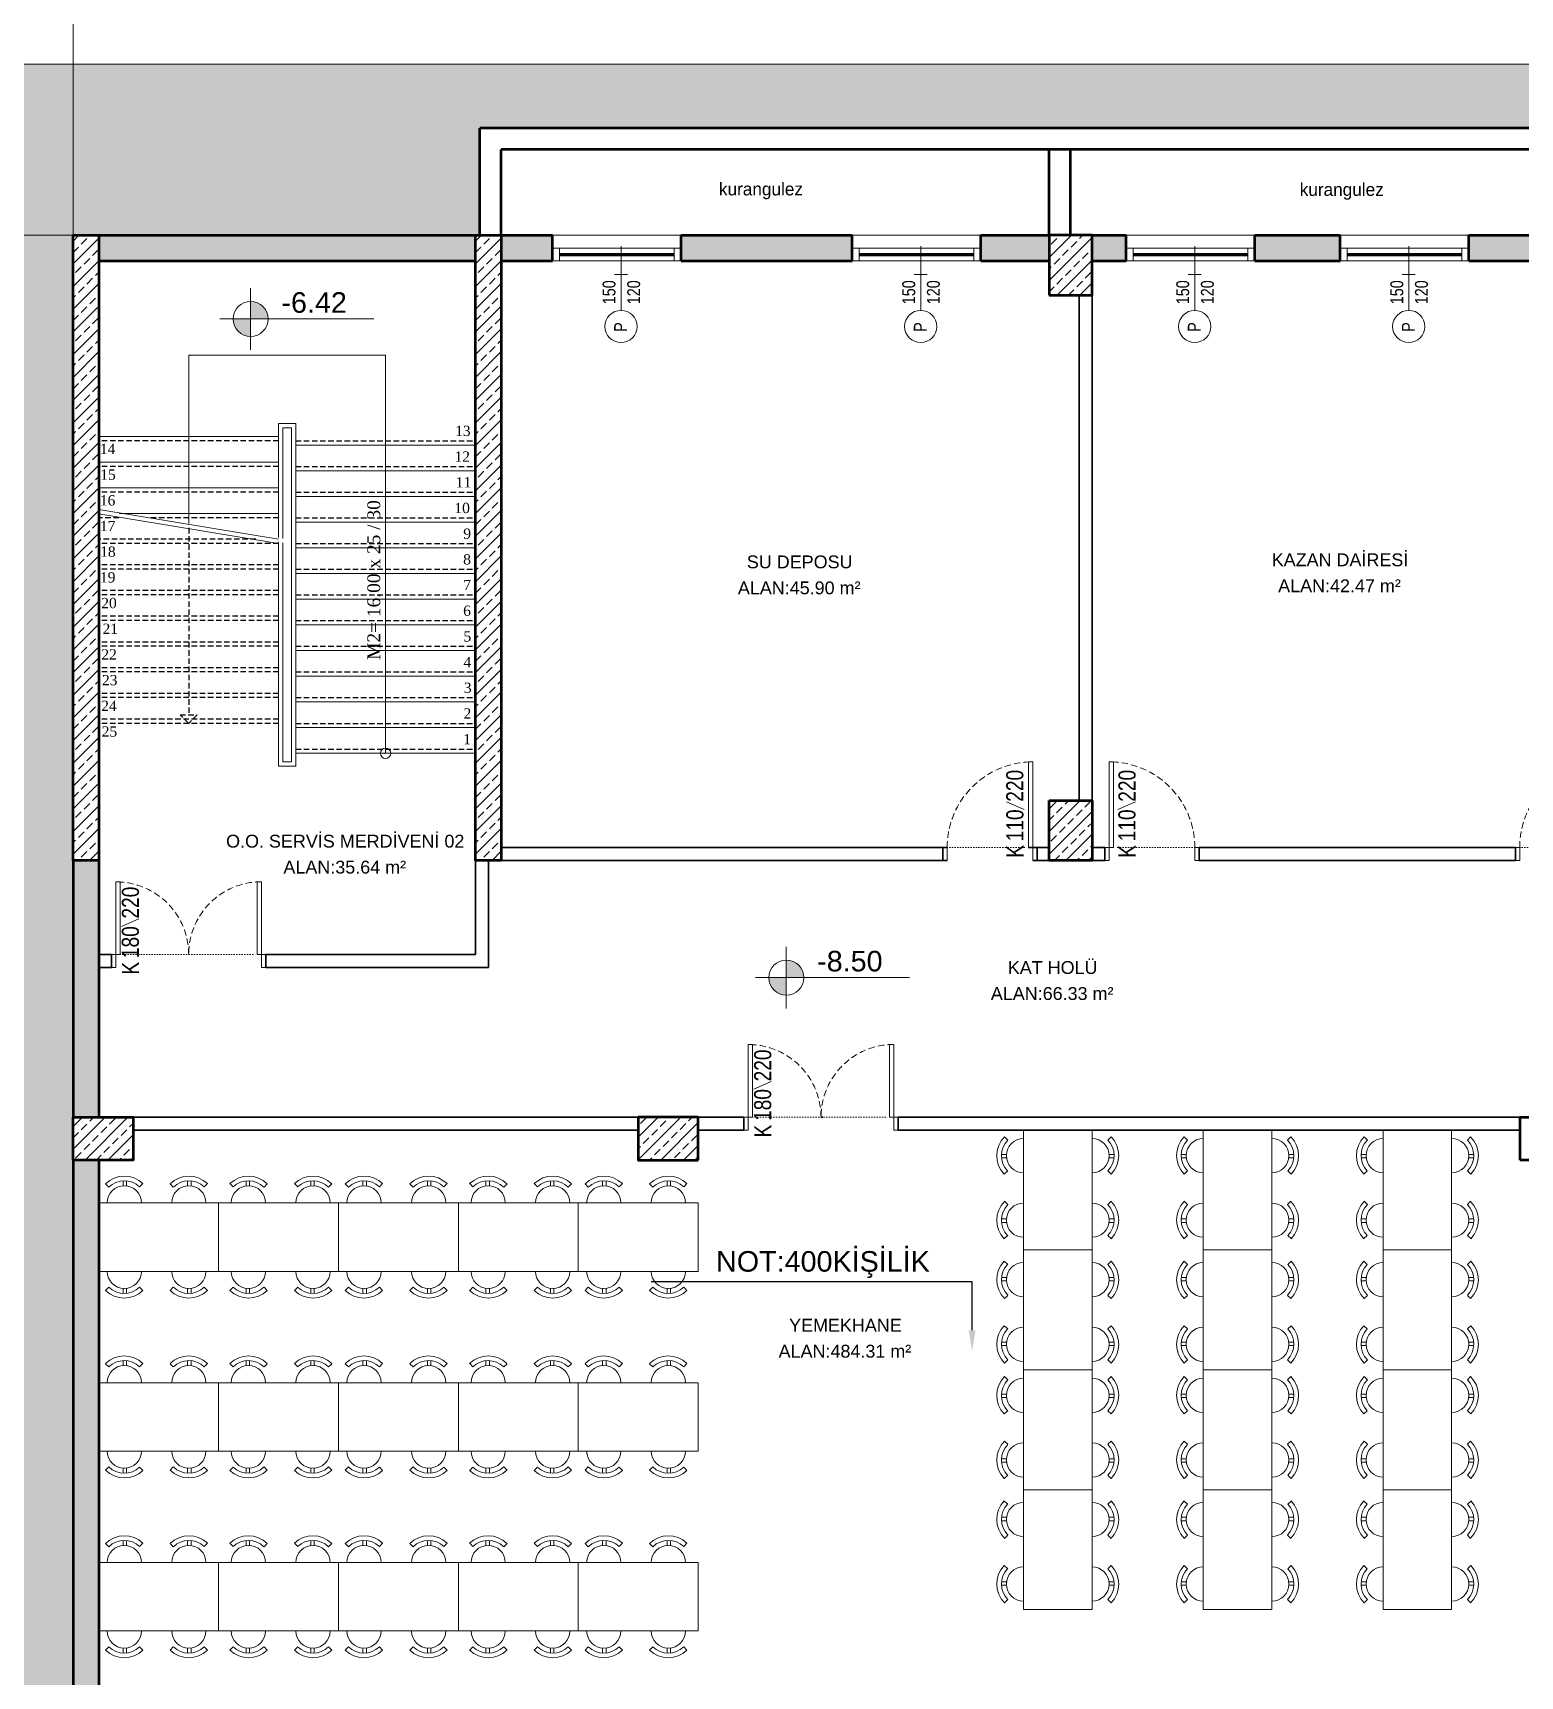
# Model space of a CAD drawing. Header units: millimetres. Extents: x -7453 to 3447, y 1740 to 11040.
# Drawn here: x -5856 to -4119, y 7401 to 9320 of the extents above; entities that cross this region are included whole.
import ezdxf
from ezdxf import colors
from ezdxf.entities.mleader import LeaderData, LeaderLine
from ezdxf.enums import TextEntityAlignment as Align
from ezdxf.math import Vec2, Vec3

# ---------------------------------------------------------------- set-up
doc = ezdxf.new("R2010")
doc.units = ezdxf.units.MM
for name, pattern in [('244-L101$0$244-L101$0$244-L101$0$HIDDEN', [9.525, 6.35, -3.175]), ('ACAD_ISO07W100', [3, 0, -3]), ('DASHED', [0.75, 0.5, -0.25])]:
    doc.linetypes.add(name, pattern=pattern)
for name, color, linetype, lineweight in [('betonarme-İM', 1, 'Continuous', 50), ('cam-İM', 132, 'Continuous', 20), ('CİHAZ', 6, 'Continuous', 15), ('duvar-İM', 71, 'Continuous', 35), ('görünüş-uzak-İM', 34, 'Continuous', 20), ('kapı', 30, 'Continuous', 9), ('kapı-açılış-İM', 253, 'Continuous', 5), ('kapı-kesit-İM', 252, 'Continuous', 9), ('kapı-poz-İM', 115, 'Continuous', 0), ('korkuluk-İM', 212, 'Continuous', 20), ('kot-İM', 43, 'Continuous', 20), ('merdiven-İM', 251, 'Continuous', 20), ('pen-poz-İM', 115, 'Continuous', 0), ('tarama-b.a-İM', 8, 'Continuous', 9), ('tarama-toprak-İM', 245, 'Continuous', 0), ('yazı-İM', 64, 'Continuous', 20), ('yazı-malzeme-İM', 45, 'Continuous', 20), ('yazı-mekan-İM', 43, 'Continuous', 30)]:
    doc.layers.add(name, color=color, linetype=linetype, lineweight=lineweight)
doc.layers.add('IZ', color=8, linetype='Continuous')
doc.styles.add('ARIAL', font='arial.ttf')
doc.styles.get("Standard").update_dxf_attribs({"font": 'arial.ttf'})
doc.styles.add('YAZ-50', font='times.ttf', dxfattribs={"width": 0.9})
doc.styles.add('YAZI_İM', font='bgothl.ttf', dxfattribs={"height": 15})
pattern_1 = [(225, (-65043.731, 105652.777), (13.258252, -13.258252), []), (225, (-65056.99, 105652.777), (13.258252, -13.258252), [9.375, -4.6875])]

# ---------------------------------------------------------------- blocks, each defined once
blk = doc.blocks.new('DAİRE ETİKET İM')
at = {"layer": 'yazı-mekan-İM', "style": 'ARIAL'}
blk.add_attdef('DAİRENO', text='', height=15, dxfattribs=at).set_placement((50, 2.8), align=Align.CENTER)
at = {"layer": 'yazı-mekan-İM'}
blk.add_attdef('ALAN:', text='', height=15, dxfattribs=at).set_placement((49.4, -27.6), align=Align.CENTER)
blk = doc.blocks.new('kot plan 100')
h = blk.add_hatch(color=256)
h.paths.add_polyline_path([(0, 20.4), (0, 0), (20.4, 0, 0.414214)])
h.paths.add_polyline_path([(0, 0), (-20.4, 0, 0.414214), (0, -20.4)])
at = {"ltscale": 500}
for points in [[(0, -36), (0, 36)], [(144, 0), (-36, 0)]]:
    blk.add_lwpolyline(points, dxfattribs=at)
blk.add_circle((0, 0), 20.4)
at = {"style": 'ARIAL'}
blk.add_attdef('INCE_KOT', (36, 7.2), '', height=36, dxfattribs=at)
blk.add_attdef('KALIN_KOT', text='', height=36, dxfattribs=at).set_placement((36, -7.2), align=Align.TOP_LEFT)
blk = doc.blocks.new('15-180')
at = {"layer": 'duvar-İM'}
for points in [[(0, 15), (0, 0)], [(180, 15), (180, 0)]]:
    blk.add_lwpolyline(points, dxfattribs=at)
at = {"layer": 'kapı-açılış-İM', "linetype": 'ACAD_ISO07W100'}
blk.add_line((10, 15), (170, 15), dxfattribs=at)
at = {"layer": 'kapı-açılış-İM', "color": 30, "linetype": 'DASHED', "ltscale": 15}
for centre, radius, start, end in [((5.3, 15.1), 84.7, 359.9255, 90.1801), ((175, 15), 85, 90, 180)]:
    blk.add_arc(centre, radius, start, end, dxfattribs=at)
at = {"layer": 'kapı-kesit-İM', "color": 30}
for points in [[(5, 15), (10, 15), (10, 100), (5, 100)], [(175, 15), (170, 15), (170, 100), (175, 100)]]:
    blk.add_lwpolyline(points, close=True, dxfattribs=at)
at = {"layer": 'kapı-kesit-İM', "color": 84}
for points in [[(5, 0), (0, 0), (0, 15), (5, 15)], [(175, 0), (180, 0), (180, 15), (175, 15)]]:
    blk.add_lwpolyline(points, close=True, dxfattribs=at)
blk = doc.blocks.new('KAPI ETİKET 100')
blk.add_lwpolyline([(-19.9, 65.2), (0.6, 56.3)])
at = {"width": 0.8}
blk.add_attdef('000', text='', height=20, rotation=90, dxfattribs=at).set_placement((-20.2, 84.1), align=Align.TOP_CENTER)
blk.add_attdef('000', text='', height=20, rotation=90, dxfattribs=at).set_placement((-0.1, 37.9), align=Align.CENTER)
blk.add_attdef('K', text='', height=20, rotation=90, dxfattribs=at).set_placement((-10, 7.5), align=Align.MIDDLE_CENTER)
blk = doc.blocks.new('PENCERE ETİKET 100')
at = {"layer": 'pen-poz-İM'}
blk.add_line((0, 7.5), (0, -7.5), dxfattribs=at)
blk.add_lwpolyline([(-33, 0), (42, 0)], dxfattribs=at)
blk.add_circle((60.7, 0), 18.8, dxfattribs=at)
at = {"layer": 'pen-poz-İM', "width": 0.8}
for tag, p in [('000', (19.8, 6.5)), ('P01', (60.8, -7)), ('000', (19.8, -22.3))]:
    blk.add_attdef(tag, text='', height=15, dxfattribs=at).set_placement(p, align=Align.CENTER)
blk = doc.blocks.new('okul 15-110')
at = {"layer": 'duvar-İM'}
for points in [[(0, 15), (0, 0)], [(110, 15), (110, 0)]]:
    blk.add_lwpolyline(points, dxfattribs=at)
at = {"layer": 'kapı-açılış-İM', "linetype": 'ACAD_ISO07W100'}
blk.add_line((105, 15), (10, 15), dxfattribs=at)
at = {"layer": 'kapı-açılış-İM', "color": 30, "linetype": 'DASHED', "ltscale": 15}
blk.add_arc((5, 15), 100, 0, 90, dxfattribs=at)
at = {"layer": 'kapı-kesit-İM', "color": 30}
blk.add_lwpolyline([(5, 15), (10, 15), (10, 115), (5, 115)], close=True, dxfattribs=at)
at = {"layer": 'kapı-kesit-İM', "color": 84}
for points in [[(5, 0), (0, 0), (0, 15), (5, 15)], [(110, 0), (105, 0), (105, 15), (110, 15)]]:
    blk.add_lwpolyline(points, close=True, dxfattribs=at)
blk = doc.blocks.new('A$C6EE52954')
at = {"layer": 'kapı'}
for p, q in [((32.1, 131), (32.1, 136.8)), ((36.2, 131.1), (36.2, 136.9)), ((107.5, 131), (107.5, 136.8)), ((111.6, 131.1), (111.6, 136.9)), ((16.9, 129.7), (13.2, 133.7)), ((53, 129.6), (56.8, 133.4)), ((92.3, 129.7), (88.5, 133.7)), ((128.3, 129.6), (132.1, 133.4)), ((16.9, 12.6), (13.2, 8.7)), ((32.1, 11.4), (32.1, 5.5)), ((36.2, 11.2), (36.2, 5.4)), ((53, 12.8), (56.8, 9)), ((92.3, 12.6), (88.5, 8.7)), ((107.5, 11.4), (107.5, 5.5)), ((111.6, 11.2), (111.6, 5.4)), ((128.3, 12.8), (132.1, 9))]:
    blk.add_line(p, q, dxfattribs=at)
blk.add_lwpolyline([(140, 111.2), (0, 111.2), (0, 31.2), (140, 31.2)], close=True, dxfattribs=at)
for centre, radius, start, end in [((34.8, 111.2), 31.2, 45.3996, 133.9917), ((34.8, 111.2), 25.8, 45.3996, 133.9917), ((110.2, 111.2), 31.2, 45.3996, 133.9917), ((110.2, 111.2), 25.8, 45.3996, 133.9917), ((34.8, 111.2), 20, 0, 180), ((110.2, 111.2), 20, 0, 180), ((34.8, 31.2), 20, 180, 0), ((110.2, 31.2), 20, 180, 0), ((34.8, 31.2), 31.2, 226.0083, 314.6004), ((34.8, 31.2), 25.8, 226.0083, 314.6004), ((110.2, 31.2), 31.2, 226.0083, 314.6004), ((110.2, 31.2), 25.8, 226.0083, 314.6004)]:
    blk.add_arc(centre, radius, start, end, dxfattribs=at)

msp = doc.modelspace()

# ---------------------------------------------------------------- hatches: boundary and pattern name
at = {"layer": 'tarama-b.a-İM'}
h = msp.add_hatch(dxfattribs=at)
h.set_pattern_fill('ANSI33', color=256, scale=75, angle=-180, style=0)
h.set_pattern_definition(pattern_1)
h.paths.add_polyline_path([(-5778.78, 8353.56), (-5808.78, 8353.56), (-5808.78, 9083.56), (-5778.78, 9083.56)])
h = msp.add_hatch(dxfattribs=at)
h.set_pattern_fill('ANSI33', color=256, scale=75, style=0)
h.set_pattern_definition([(45, (-29711.535, 105652.777), (-13.258252, 13.258252), []), (45, (-29698.276, 105652.777), (-13.258252, 13.258252), [9.375, -4.6875])])
h.paths.add_polyline_path([(-5078.78, 4408.56), (-4778.78, 4408.56), (-4778.78, 4378.56), (-5078.78, 4378.56)])
h.paths.add_polyline_path([(-5808.78, 4848.56), (-5778.78, 4848.56), (-5778.78, 4408.56), (-5808.78, 4408.56)])
h.paths.add_polyline_path([(-5808.78, 5358.56), (-5778.78, 5358.56), (-5778.78, 4878.56), (-5808.78, 4878.56)])
h.paths.add_polyline_path([(-5808.78, 8003.56), (-5778.78, 8003.56), (-5778.78, 7373.56), (-5808.78, 7373.56)])
h.paths.add_polyline_path([(-5808.78, 8353.56), (-5778.78, 8353.56), (-5778.78, 8053.56), (-5808.78, 8053.56)])
h.paths.add_polyline_path([(-5338.78, 9083.56), (-5778.78, 9083.56), (-5778.78, 9053.56), (-5338.78, 9053.56)])
h.paths.add_polyline_path([(-3738.78, 9083.56), (-3738.78, 9053.56), (-3418.78, 9053.56), (-3418.78, 9083.56)])
h.paths.add_polyline_path([(-5778.78, 6743.56), (-5808.78, 6743.56), (-5808.78, 6718.56), (-5778.78, 6718.56)])
h.paths.add_polyline_path([(-5808.78, 7243.56), (-5778.78, 7243.56), (-5778.78, 7323.56), (-5808.78, 7323.56)])
h.paths.add_polyline_path([(-5778.78, 7093.56), (-5808.78, 7093.56), (-5808.78, 6893.56), (-5778.78, 6893.56)])
h.paths.add_polyline_path([(-5778.78, 6088.56), (-5808.78, 6088.56), (-5808.78, 6063.56), (-5778.78, 6063.56)])
h.paths.add_polyline_path([(-5778.78, 6438.56), (-5808.78, 6438.56), (-5808.78, 6238.56), (-5778.78, 6238.56)])
h.paths.add_polyline_path([(-5808.78, 6588.56), (-5778.78, 6588.56), (-5778.78, 6668.56), (-5808.78, 6668.56)])
h.paths.add_polyline_path([(-5778.78, 5433.56), (-5808.78, 5433.56), (-5808.78, 5408.56), (-5778.78, 5408.56)])
h.paths.add_polyline_path([(-5808.78, 5933.56), (-5778.78, 5933.56), (-5778.78, 6013.56), (-5808.78, 6013.56)])
h.paths.add_polyline_path([(-5778.78, 5783.56), (-5808.78, 5783.56), (-5808.78, 5583.56), (-5778.78, 5583.56)])
h.paths.add_polyline_path([(-4748.78, 9083.56), (-4748.78, 9053.56), (-4668.78, 9053.56), (-4668.78, 9083.56)])
h.paths.add_polyline_path([(-5248.78, 9053.56), (-5248.78, 9083.56), (-5308.78, 9083.56), (-5308.78, 9053.56)])
h.paths.add_polyline_path([(-5098.78, 9083.56), (-5098.78, 9053.56), (-4898.78, 9053.56), (-4898.78, 9083.56)])
h.paths.add_polyline_path([(-4578.78, 9053.56), (-4578.78, 9083.56), (-4618.78, 9083.56), (-4618.78, 9053.56)])
h.paths.add_polyline_path([(-4328.78, 9053.56), (-4328.78, 9083.56), (-4428.78, 9083.56), (-4428.78, 9053.56)])
h.paths.add_polyline_path([(-4178.78, 9083.56), (-4178.78, 9053.56), (-3998.78, 9053.56), (-3998.78, 9083.56)])
h.paths.add_polyline_path([(-3783.78, 9083.56), (-3783.78, 9053.56), (-3768.78, 9053.56), (-3768.78, 9083.56)])
h.paths.add_polyline_path([(-3783.78, 9053.56), (-3783.78, 9083.56), (-3948.78, 9083.56), (-3948.78, 9053.56)])
h = msp.add_hatch(dxfattribs=at)
h.set_pattern_fill('ANSI33', color=256, scale=75, angle=-180, style=0)
h.set_pattern_definition([(225, (-64573.731, 105652.777), (13.258252, -13.258252), []), (225, (-64586.99, 105652.777), (13.258252, -13.258252), [9.375, -4.6875])])
h.paths.add_polyline_path([(-5308.78, 9083.56), (-5308.78, 8353.56), (-5338.78, 8353.56), (-5338.78, 9083.56)])
h = msp.add_hatch(dxfattribs=at)
h.set_pattern_fill('ANSI33', color=256, scale=75, angle=-180, style=0)
h.set_pattern_definition([(225, (-65183.731, 105652.777), (13.258252, -13.258252), []), (225, (-65196.99, 105652.777), (13.258252, -13.258252), [9.375, -4.6875])])
h.paths.add_polyline_path([(-4618.78, 9013.56), (-4668.78, 9013.56), (-4668.78, 9083.56), (-4618.78, 9083.56)])
h = msp.add_hatch(dxfattribs=at)
h.set_pattern_fill('ANSI33', color=256, scale=75, angle=-180, style=0)
h.set_pattern_definition([(225, (-88956.123, 105817.463), (13.2582521, -13.2582521), []), (225, (-88969.381, 105817.463), (13.2582521, -13.2582521), [9.375, -4.6875])])
h.paths.add_polyline_path([(-4618.78, 8353.56), (-4668.78, 8353.56), (-4668.78, 8423.56), (-4618.78, 8423.56)])
h = msp.add_hatch(dxfattribs=at)
h.set_pattern_fill('ANSI33', color=256, scale=75, angle=-180, style=0)
h.set_pattern_definition(pattern_1)
h.paths.add_polyline_path([(-5808.78, 8053.56), (-5808.78, 8003.56), (-5738.78, 8003.56), (-5738.78, 8053.56)])
h = msp.add_hatch(dxfattribs=at)
h.set_pattern_fill('ANSI33', color=256, scale=75, angle=-180, style=0)
h.set_pattern_definition([(225, (-65043.731, 106332.777), (13.258252, -13.258252), []), (225, (-65056.99, 106332.777), (13.258252, -13.258252), [9.375, -4.6875])])
h.paths.add_polyline_path([(-5078.78, 8053.56), (-5078.78, 8003.56), (-5148.78, 8003.56), (-5148.78, 8053.56)])
at = {"layer": 'tarama-toprak-İM'}
h = msp.add_hatch(dxfattribs=at)
h.set_pattern_fill('ANSI38', color=256, scale=200, style=0)
h.set_pattern_definition([(45, (-29711.535, 118685.288), (-17.6776695, 17.6776695), []), (135, (-29711.535, 118685.288), (-53.0330086, 17.6776695), [62.5, -37.5])])
h.paths.add_polyline_path([(-6038.583, 9083.56), (-5333.78, 9083.56), (-5333.78, 9208.56), (-3948.78, 9208.56), (-3948.78, 9083.56), (-2318.78, 9083.56), (-2318.78, 9208.56), (-293.78, 9208.56), (-293.78, 9083.56), (386.22, 9083.56), (386.22, 7313.56), (-508.78, 7313.56), (-508.78, 4378.56), (-5808.78, 4378.56), (-5808.78, 5358.56), (-5933.78, 5358.56), (-5933.78, 7348.56), (-5808.78, 7348.56), (-5808.78, 9083.56)])
h.paths.add_polyline_path([(-6008.78, 9283.56), (586.22, 9283.56), (586.22, 7113.56), (-308.78, 7113.56), (-308.78, 4178.56), (-6008.78, 4178.56)])

# ---------------------------------------------------------------- linework, layer by layer
at = {"layer": 'betonarme-İM'}
for p, q in [((-3948.78, 9208.56), (-5333.78, 9208.56, 0)), ((-5333.78, 9083.56, 0), (-5333.78, 9208.56, 0)), ((-3973.78, 9183.56), (-5308.78, 9183.56, 0)), ((-5308.78, 9083.56, 0), (-5308.78, 9183.56, 0)), ((-4668.78, 9083.56, 0), (-4668.78, 9183.56, 0)), ((-4643.78, 9083.56, 0), (-4643.78, 9183.56, 0)), ((-5248.78, 9053.56, 0), (-5248.78, 9083.56, 0)), ((-5098.78, 9053.56, 0), (-5098.78, 9083.56, 0)), ((-4898.78, 9053.56, 0), (-4898.78, 9083.56, 0)), ((-4748.78, 9053.56, 0), (-4748.78, 9083.56, 0)), ((-4578.78, 9053.56, 0), (-4578.78, 9083.56, 0)), ((-4428.78, 9053.56, 0), (-4428.78, 9083.56, 0)), ((-4328.78, 9053.56, 0), (-4328.78, 9083.56, 0)), ((-4178.78, 9053.56, 0), (-4178.78, 9083.56, 0))]:
    msp.add_line(p, q, dxfattribs=at)
for points in [[(-5778.78, 8353.56), (-5808.78, 8353.56), (-5808.78, 9083.56), (-5778.78, 9083.56)], [(-4668.78, 9013.56), (-4618.78, 9013.56), (-4618.78, 9083.56), (-4668.78, 9083.56)], [(-4668.78, 8423.56), (-4618.78, 8423.56), (-4618.78, 8353.56), (-4668.78, 8353.56)]]:
    msp.add_lwpolyline(points, close=True, dxfattribs=at)
for points in [[(-5778.78, 9083.56), (-5338.78, 9083.56)], [(-5308.78, 8353.56), (-5338.78, 8353.56), (-5338.78, 9083.56), (-5308.78, 9083.56), (-5308.78, 8353.56)], [(-5778.78, 9053.56), (-5338.78, 9053.56)], [(-5808.78, 8353.56), (-5808.78, 8053.56)], [(-5778.78, 8353.56), (-5778.78, 8053.56)]]:
    msp.add_lwpolyline(points, dxfattribs=at)
at = {"layer": 'betonarme-İM', "elevation": 0}
for points in [[(-5308.78, 9083.56), (-5248.78, 9083.56)], [(-5098.78, 9083.56), (-4898.78, 9083.56)], [(-4748.78, 9083.56), (-4668.78, 9083.56)], [(-4618.78, 9083.56), (-4578.78, 9083.56)], [(-4428.78, 9083.56), (-4328.78, 9083.56)], [(-4178.78, 9083.56), (-3998.78, 9083.56)], [(-5308.78, 9053.56), (-5248.78, 9053.56)], [(-5098.78, 9053.56), (-4898.78, 9053.56)], [(-4748.78, 9053.56), (-4668.78, 9053.56)], [(-4618.78, 9053.56), (-4578.78, 9053.56)], [(-4428.78, 9053.56), (-4328.78, 9053.56)], [(-4178.78, 9053.56), (-3998.78, 9053.56)], [(-5808.78, 8003.56), (-5808.78, 7373.56)], [(-5778.78, 8003.56), (-5778.78, 7373.56)]]:
    msp.add_lwpolyline(points, dxfattribs=at)
for points in [[(-5808.78, 8003.56), (-5808.78, 8053.56), (-5738.78, 8053.56), (-5738.78, 8003.56)], [(-5078.78, 8003.56), (-5078.78, 8053.56), (-5148.78, 8053.56), (-5148.78, 8003.56)], [(-4118.78, 8003.56), (-4118.78, 8053.56), (-4048.78, 8053.56), (-4048.78, 8003.56)]]:
    msp.add_lwpolyline(points, close=True, dxfattribs=at)
at = {"layer": 'cam-İM'}
for p, q in [((-5248.78, 9068.56, 0), (-5098.78, 9068.56, 0)), ((-5106.78, 9062.46, 0), (-5240.78, 9062.46, 0)), ((-5106.78, 9061.66, 0), (-5240.78, 9061.66, 0)), ((-5106.78, 9060.46, 0), (-5240.78, 9060.46, 0)), ((-5106.78, 9059.66, 0), (-5240.78, 9059.66, 0)), ((-4898.78, 9068.56, 0), (-4748.78, 9068.56, 0)), ((-4756.78, 9062.46, 0), (-4890.78, 9062.46, 0)), ((-4756.78, 9061.66, 0), (-4890.78, 9061.66, 0)), ((-4756.78, 9060.46, 0), (-4890.78, 9060.46, 0)), ((-4756.78, 9059.66, 0), (-4890.78, 9059.66, 0)), ((-4578.78, 9068.56, 0), (-4428.78, 9068.56, 0)), ((-4436.78, 9062.46, 0), (-4570.78, 9062.46, 0)), ((-4436.78, 9061.66, 0), (-4570.78, 9061.66, 0)), ((-4436.78, 9060.46, 0), (-4570.78, 9060.46, 0)), ((-4436.78, 9059.66, 0), (-4570.78, 9059.66, 0)), ((-4328.78, 9068.56, 0), (-4178.78, 9068.56, 0)), ((-4186.78, 9062.46, 0), (-4320.78, 9062.46, 0)), ((-4186.78, 9061.66, 0), (-4320.78, 9061.66, 0)), ((-4186.78, 9060.46, 0), (-4320.78, 9060.46, 0)), ((-4186.78, 9059.66, 0), (-4320.78, 9059.66, 0)), ((-5248.78, 9053.56, 0), (-5098.78, 9053.56, 0)), ((-4898.78, 9053.56, 0), (-4748.78, 9053.56, 0)), ((-4578.78, 9053.56, 0), (-4428.78, 9053.56, 0)), ((-4328.78, 9053.56, 0), (-4178.78, 9053.56, 0))]:
    msp.add_line(p, q, dxfattribs=at)
at = {"layer": 'cam-İM', "elevation": 0}
for points in [[(-5248.78, 9053.56), (-5240.78, 9053.56), (-5240.78, 9068.56), (-5248.78, 9068.56)], [(-5106.78, 9053.56), (-5098.78, 9053.56), (-5098.78, 9068.56), (-5106.78, 9068.56)], [(-4898.78, 9053.56), (-4890.78, 9053.56), (-4890.78, 9068.56), (-4898.78, 9068.56)], [(-4756.78, 9053.56), (-4748.78, 9053.56), (-4748.78, 9068.56), (-4756.78, 9068.56)], [(-4578.78, 9053.56), (-4570.78, 9053.56), (-4570.78, 9068.56), (-4578.78, 9068.56)], [(-4436.78, 9053.56), (-4428.78, 9053.56), (-4428.78, 9068.56), (-4436.78, 9068.56)], [(-4328.78, 9053.56), (-4320.78, 9053.56), (-4320.78, 9068.56), (-4328.78, 9068.56)], [(-4186.78, 9053.56), (-4178.78, 9053.56), (-4178.78, 9068.56), (-4186.78, 9068.56)]]:
    msp.add_lwpolyline(points, close=True, dxfattribs=at)
at = {"layer": 'duvar-İM'}
for p, q in [((-4633.78, 9013.56), (-4633.78, 8423.56)), ((-4618.78, 9013.56), (-4618.78, 8423.56)), ((-5308.78, 8368.56), (-4787.971, 8368.56, 0)), ((-4692.971, 8368.56, 0), (-4668.78, 8368.56, 0)), ((-4603.695, 8368.56, 0), (-4618.78, 8368.56)), ((-4493.695, 8368.56, 0), (-4124.32, 8368.56, 0)), ((-5338.78, 8353.56), (-5338.78, 8243.56)), ((-5323.78, 8353.56), (-5323.78, 8228.56)), ((-5308.78, 8353.56), (-4787.971, 8353.56, 0)), ((-4687.971, 8353.56, 0), (-4668.78, 8353.56, 0)), ((-4618.78, 8353.56), (-4603.695, 8353.56, 0)), ((-4493.695, 8353.56, 0), (-4124.32, 8353.56, 0)), ((-5778.78, 8243.56), (-5763.78, 8243.56)), ((-5583.78, 8243.56), (-5338.78, 8243.56)), ((-5778.78, 8228.56), (-5763.78, 8228.56)), ((-5583.78, 8228.56), (-5323.78, 8228.56)), ((-5738.78, 8053.56, 0), (-5148.78, 8053.56, 0)), ((-5078.78, 8053.56), (-5025.291, 8053.56)), ((-4935.291, 8053.56), (-4933.238, 8053.56)), ((-4845.291, 8053.56), (-4118.78, 8053.56, 0)), ((-5738.78, 8038.56, 0), (-5148.78, 8038.56, 0)), ((-5078.78, 8038.56), (-5025.291, 8038.56)), ((-4845.291, 8038.56), (-4118.78, 8038.56, 0))]:
    msp.add_line(p, q, dxfattribs=at)
at = {"layer": 'görünüş-uzak-İM'}
for p, q in [((-5098.78, 9083.56, 0), (-5248.78, 9083.56, 0)), ((-4748.78, 9083.56, 0), (-4898.78, 9083.56, 0)), ((-4428.78, 9083.56, 0), (-4578.78, 9083.56, 0)), ((-4178.78, 9083.56, 0), (-4328.78, 9083.56, 0))]:
    msp.add_line(p, q, dxfattribs=at)
at = {"layer": 'IZ', "linetype": '244-L101$0$244-L101$0$244-L101$0$HIDDEN'}
for points in [[(-5568.78, 8843.56), (-5778.78, 8843.56)], [(-5548.78, 8843.56), (-5338.78, 8843.56)], [(-5568.78, 8813.56), (-5778.78, 8813.56)], [(-5548.78, 8813.56), (-5338.78, 8813.56)], [(-5568.78, 8783.56), (-5778.78, 8783.56)], [(-5548.78, 8783.56), (-5338.78, 8783.56)], [(-5755.346, 8753.56), (-5778.78, 8753.56)], [(-5568.78, 8753.56), (-5718.855, 8753.56)], [(-5548.78, 8753.56), (-5338.78, 8753.56)], [(-5673.78, 8741.727), (-5673.78, 8523.608)], [(-5595.271, 8728.56), (-5778.78, 8728.56)], [(-5568.78, 8723.56), (-5778.78, 8723.56)], [(-5548.78, 8723.56), (-5338.78, 8723.56)], [(-5568.78, 8698.56), (-5778.78, 8698.56)], [(-5568.78, 8693.56), (-5778.78, 8693.56)], [(-5548.78, 8693.56), (-5338.78, 8693.56)], [(-5568.78, 8668.56), (-5778.78, 8668.56)], [(-5568.78, 8663.56), (-5778.78, 8663.56)], [(-5548.78, 8663.56), (-5338.78, 8663.56)], [(-5568.78, 8638.56), (-5778.78, 8638.56)], [(-5568.78, 8633.56), (-5778.78, 8633.56)], [(-5548.78, 8633.56), (-5338.78, 8633.56)], [(-5568.78, 8608.56), (-5778.78, 8608.56)], [(-5568.78, 8603.56), (-5778.78, 8603.56)], [(-5548.78, 8603.56), (-5338.78, 8603.56)], [(-5568.78, 8578.56), (-5778.78, 8578.56)], [(-5568.78, 8573.56), (-5778.78, 8573.56)], [(-5548.78, 8573.56), (-5338.78, 8573.56)], [(-5568.78, 8548.56), (-5778.78, 8548.56)], [(-5568.78, 8543.56), (-5778.78, 8543.56)], [(-5548.78, 8543.56), (-5338.78, 8543.56)], [(-5568.78, 8518.56), (-5778.78, 8518.56)], [(-5568.78, 8513.56), (-5778.78, 8513.56)], [(-5548.78, 8513.56), (-5338.78, 8513.56)], [(-5548.78, 8483.56), (-5338.78, 8483.56)]]:
    msp.add_lwpolyline(points, dxfattribs=at)
msp.add_lwpolyline([(-5683.732, 8523.608), (-5663.732, 8523.608), (-5673.78, 8513.56)], close=True, dxfattribs=at)
at = {"layer": 'korkuluk-İM'}
for points in [[(-5548.78, 8463.56), (-5548.78, 8863.56), (-5568.78, 8863.56), (-5568.78, 8730.481)], [(-5553.78, 8468.56), (-5553.78, 8858.56), (-5563.78, 8858.56), (-5563.78, 8729.52)], [(-5568.78, 8725.39), (-5568.78, 8463.56), (-5548.78, 8463.56), (-5548.78, 8463.56)], [(-5563.78, 8724.429), (-5563.78, 8468.56), (-5553.78, 8468.56), (-5553.78, 8468.56)]]:
    msp.add_lwpolyline(points, dxfattribs=at)
at = {"layer": 'merdiven-İM'}
for p, q in [((-5778.78, 8763.155), (-5568.78, 8728.56)), ((-5778.78, 8758.064), (-5568.78, 8723.468))]:
    msp.add_line(p, q, dxfattribs=at)
at = {"layer": 'merdiven-İM', "lineweight": 20}
for points in [[(-5443.78, 8478.56), (-5443.78, 8943.56), (-5673.78, 8943.56), (-5673.78, 8746.818)], [(-5568.78, 8848.56), (-5778.78, 8848.56)], [(-5548.78, 8838.56), (-5338.78, 8838.56)], [(-5568.78, 8818.56), (-5778.78, 8818.56)], [(-5548.78, 8808.56), (-5338.78, 8808.56)], [(-5568.78, 8788.56), (-5778.78, 8788.56)], [(-5548.78, 8778.56), (-5338.78, 8778.56)], [(-5568.78, 8758.56), (-5754.869, 8758.56)], [(-5548.78, 8748.56), (-5338.78, 8748.56)], [(-5548.78, 8718.56), (-5338.78, 8718.56)], [(-5548.78, 8688.56), (-5338.78, 8688.56)], [(-5548.78, 8658.56), (-5338.78, 8658.56)], [(-5548.78, 8628.56), (-5338.78, 8628.56)], [(-5548.78, 8598.56), (-5338.78, 8598.56)], [(-5548.78, 8568.56), (-5338.78, 8568.56)], [(-5548.78, 8538.56), (-5338.78, 8538.56)], [(-5548.78, 8508.56), (-5338.78, 8508.56)], [(-5548.78, 8478.56), (-5338.78, 8478.56)]]:
    msp.add_lwpolyline(points, dxfattribs=at)
at = {"layer": 'merdiven-İM'}
msp.add_circle((-5443.78, 8478.56), 6, dxfattribs=at)
at = {"layer": 'tarama-toprak-İM', "elevation": 0}
msp.add_lwpolyline([(-6008.78, 9283.56), (586.22, 9283.56), (586.22, 7113.56), (-308.78, 7113.56), (-308.78, 4178.56), (-6008.78, 4178.56)], close=True, dxfattribs=at)
for points in [[(-5808.78, 7243.56), (-5808.78, 9083.56), (-6038.583, 9083.56), (-5248.78, 9083.56)], [(-5098.78, 9083.56), (-4898.78, 9083.56)], [(-4748.78, 9083.56), (-4578.78, 9083.56)], [(-4428.78, 9083.56), (-4328.78, 9083.56)], [(-4178.78, 9083.56), (-3933.78, 9083.56)]]:
    msp.add_lwpolyline(points, dxfattribs=at)
at = {"layer": 'yazı-İM'}
for p in [(-5808.78, 9083.56, 0), (-5808.78, 9083.56)]:
    msp.add_line(p, (-5808.78, 9963.772, 0), dxfattribs=at)

# ---------------------------------------------------------------- block references
at = {"layer": 'CİHAZ'}
for p, rotation in [((-4587.586, 7898.56), 90.00000000000001), ((-4377.586, 7898.56), 90.00000000000001), ((-4167.586, 7898.56), 90.00000000000001), ((-5638.78, 7984.753, 0), 180), ((-5358.78, 7984.753, 0), 180), ((-5078.78, 7984.753, 0), 180), ((-5638.78, 7774.753, 0), 180), ((-5358.78, 7774.753, 0), 180), ((-5078.78, 7774.753, 0), 180), ((-4587.586, 7618.56), 90.00000000000001), ((-4377.586, 7618.56), 90.00000000000001), ((-4167.586, 7618.56), 90.00000000000001), ((-5638.78, 7564.753, 0), 180), ((-5358.78, 7564.753, 0), 180), ((-5078.78, 7564.753, 0), 180)]:
    msp.add_blockref('A$C6EE52954', p, dxfattribs=dict(at, rotation=rotation))
at = {"layer": 'CİHAZ', "xscale": -1}
for p, rotation in [((-5638.78, 7984.753, 0), 180), ((-5358.78, 7984.753, 0), 180), ((-4587.586, 7898.559), 90), ((-4377.586, 7898.559), 90), ((-4167.586, 7898.559), 90), ((-5638.78, 7774.753, 0), 180), ((-5358.78, 7774.753, 0), 180), ((-4587.586, 7618.559), 90), ((-4377.586, 7618.559), 90), ((-4167.586, 7618.559), 90), ((-5638.78, 7564.753, 0), 180), ((-5358.78, 7564.753, 0), 180)]:
    msp.add_blockref('A$C6EE52954', p, dxfattribs=dict(at, rotation=rotation))
at = {"layer": 'kapı-kesit-İM', "xscale": -1}
for p in [(-4682.971, 8353.56, 0), (-4014.32, 8353.56, 0)]:
    msp.add_blockref('okul 15-110', p, dxfattribs=at)
at = {"layer": 'kapı-kesit-İM'}
for name, p in [('okul 15-110', (-4603.695, 8353.56, 0)), ('15-180', (-5763.78, 8228.56)), ('15-180', (-5025.291, 8038.56))]:
    msp.add_blockref(name, p, dxfattribs=at)
at = {"layer": 'kapı-poz-İM'}
ref = msp.add_blockref('KAPI ETİKET 100', (-4698.779, 8356.531), dxfattribs=at)
ref.add_attrib('K', 'K', dxfattribs={"layer": '0', "height": 20, "rotation": 90, "width": 0.8}).set_placement((-4708.779, 8363.985), align=Align.MIDDLE_CENTER)
ref.add_attrib('000', '110', dxfattribs={"layer": '0', "height": 20, "rotation": 90, "width": 0.8}).set_placement((-4698.876, 8394.443), align=Align.CENTER)
ref.add_attrib('000', '220', dxfattribs={"layer": '0', "height": 20, "rotation": 90, "width": 0.8}).set_placement((-4718.982, 8440.617), align=Align.TOP_CENTER)
ref = msp.add_blockref('KAPI ETİKET 100', (-4587.888, 8356.531), dxfattribs=dict(at, xscale=-1))
ref.add_attrib('K', 'K', dxfattribs={"layer": '0', "height": 20, "rotation": 90, "width": 0.8}).set_placement((-4577.888, 8363.985), align=Align.MIDDLE_CENTER)
ref.add_attrib('000', '110', dxfattribs={"layer": '0', "height": 20, "rotation": 90, "width": 0.8}).set_placement((-4568.049, 8394.443), align=Align.CENTER)
ref.add_attrib('000', '220', dxfattribs={"layer": '0', "height": 20, "rotation": 90, "width": 0.8}).set_placement((-4587.944, 8440.617), align=Align.TOP_CENTER)
ref = msp.add_blockref('KAPI ETİKET 100', (-5751.794, 8220.103, 0), dxfattribs=dict(at, xscale=-1))
ref.add_attrib('K', 'K', dxfattribs={"layer": '0', "height": 20, "rotation": 90, "width": 0.8}).set_placement((-5741.794, 8227.558, 0), align=Align.MIDDLE_CENTER)
ref.add_attrib('000', '180', dxfattribs={"layer": '0', "height": 20, "rotation": 90, "width": 0.8}).set_placement((-5731.955, 8258.016, 0), align=Align.CENTER)
ref.add_attrib('000', '220', dxfattribs={"layer": '0', "height": 20, "rotation": 90, "width": 0.8}).set_placement((-5751.85, 8304.19, 0), align=Align.TOP_CENTER)
ref = msp.add_blockref('KAPI ETİKET 100', (-5013.305, 8029.947, 0), dxfattribs=dict(at, xscale=-1))
ref.add_attrib('K', 'K', dxfattribs={"layer": '0', "height": 20, "rotation": 90, "width": 0.8}).set_placement((-5003.305, 8037.401, 0), align=Align.MIDDLE_CENTER)
ref.add_attrib('000', '180', dxfattribs={"layer": '0', "height": 20, "rotation": 90, "width": 0.8}).set_placement((-4993.467, 8067.859, 0), align=Align.CENTER)
ref.add_attrib('000', '220', dxfattribs={"layer": '0', "height": 20, "rotation": 90, "width": 0.8}).set_placement((-5013.361, 8114.033, 0), align=Align.TOP_CENTER)
at = {"layer": 'kot-İM'}
ref = msp.add_blockref('kot plan 100', (-5601.439, 8985.845, 0), dxfattribs=at)
ref.add_attrib('INCE_KOT', '-6.42 ', (-5565.439, 8993.045, 0), dxfattribs={"layer": '0', "height": 24, "style": 'ARIAL'})
ref = msp.add_blockref('kot plan 100', (-4975.791, 8216.653), dxfattribs=at)
ref.add_attrib('INCE_KOT', '-8.50 ', (-4939.791, 8223.853), dxfattribs={"layer": '0', "height": 24, "style": 'ARIAL'})
at = {"layer": 'pen-poz-İM'}
ref = msp.add_blockref('PENCERE ETİKET 100', (-5168.872, 9037.794, 0), dxfattribs=dict(at, xscale=-1, rotation=90))
ref.add_attrib('P01', 'P', dxfattribs={"height": 15, "rotation": 90, "width": 0.8}).set_placement((-5161.894, 8976.391, 0), align=Align.CENTER)
ref.add_attrib('000', '150', dxfattribs={"height": 15, "rotation": 90, "width": 0.8}).set_placement((-5175.367, 9017.007, 0), align=Align.CENTER)
ref.add_attrib('000', '120', dxfattribs={"height": 15, "rotation": 90, "width": 0.8}).set_placement((-5146.595, 9017.007, 0), align=Align.CENTER)
ref = msp.add_blockref('PENCERE ETİKET 100', (-4818.872, 9037.794, 0), dxfattribs=dict(at, xscale=-1, rotation=90))
ref.add_attrib('P01', 'P', dxfattribs={"height": 15, "rotation": 90, "width": 0.8}).set_placement((-4811.894, 8976.391, 0), align=Align.CENTER)
ref.add_attrib('000', '150', dxfattribs={"height": 15, "rotation": 90, "width": 0.8}).set_placement((-4825.367, 9017.007, 0), align=Align.CENTER)
ref.add_attrib('000', '120', dxfattribs={"height": 15, "rotation": 90, "width": 0.8}).set_placement((-4796.595, 9017.007, 0), align=Align.CENTER)
ref = msp.add_blockref('PENCERE ETİKET 100', (-4498.872, 9037.794, 0), dxfattribs=dict(at, xscale=-1, rotation=90))
ref.add_attrib('P01', 'P', dxfattribs={"height": 15, "rotation": 90, "width": 0.8}).set_placement((-4491.894, 8976.391, 0), align=Align.CENTER)
ref.add_attrib('000', '150', dxfattribs={"height": 15, "rotation": 90, "width": 0.8}).set_placement((-4505.367, 9017.007, 0), align=Align.CENTER)
ref.add_attrib('000', '120', dxfattribs={"height": 15, "rotation": 90, "width": 0.8}).set_placement((-4476.595, 9017.007, 0), align=Align.CENTER)
ref = msp.add_blockref('PENCERE ETİKET 100', (-4248.872, 9037.794, 0), dxfattribs=dict(at, xscale=-1, rotation=90))
ref.add_attrib('P01', 'P', dxfattribs={"height": 15, "rotation": 90, "width": 0.8}).set_placement((-4241.894, 8976.391, 0), align=Align.CENTER)
ref.add_attrib('000', '150', dxfattribs={"height": 15, "rotation": 90, "width": 0.8}).set_placement((-4255.367, 9017.007, 0), align=Align.CENTER)
ref.add_attrib('000', '120', dxfattribs={"height": 15, "rotation": 90, "width": 0.8}).set_placement((-4226.595, 9017.007, 0), align=Align.CENTER)
at = {"layer": 'yazı-mekan-İM'}
ref = msp.add_blockref('DAİRE ETİKET İM', (-4379.148, 8689.744), dxfattribs=at)
ref.add_attrib('DAİRENO', 'KAZAN DAİRESİ', dxfattribs={"height": 15, "style": 'ARIAL'}).set_placement((-4329.151, 8692.529), align=Align.BOTTOM_CENTER)
ref.add_attrib('ALAN:', 'ALAN:42.47 m²', dxfattribs={"height": 15, "style": 'ARIAL'}).set_placement((-4329.739, 8662.191), align=Align.BOTTOM_CENTER)
ref = msp.add_blockref('DAİRE ETİKET İM', (-5010.176, 8687.332, 0), dxfattribs=at)
ref.add_attrib('DAİRENO', 'SU DEPOSU', dxfattribs={"height": 15, "style": 'ARIAL'}).set_placement((-4960.18, 8690.118, 0), align=Align.BOTTOM_CENTER)
ref.add_attrib('ALAN:', 'ALAN:45.90 m²', dxfattribs={"height": 15, "style": 'ARIAL'}).set_placement((-4960.767, 8659.779, 0), align=Align.BOTTOM_CENTER)
ref = msp.add_blockref('DAİRE ETİKET İM', (-5540.915, 8361.179), dxfattribs=at)
ref.add_attrib('DAİRENO', 'O.O. SERVİS MERDİVENİ 02', dxfattribs={"height": 15, "style": 'ARIAL'}).set_placement((-5490.918, 8363.964), align=Align.BOTTOM_CENTER)
ref.add_attrib('ALAN:', 'ALAN:35.64 m²', dxfattribs={"height": 15, "style": 'ARIAL'}).set_placement((-5491.505, 8333.626), align=Align.BOTTOM_CENTER)
ref = msp.add_blockref('DAİRE ETİKET İM', (-4714.729, 8213.602), dxfattribs=at)
ref.add_attrib('DAİRENO', 'KAT HOLÜ', dxfattribs={"height": 15, "style": 'ARIAL'}).set_placement((-4664.733, 8216.387), align=Align.BOTTOM_CENTER)
ref.add_attrib('ALAN:', 'ALAN:66.33 m²', dxfattribs={"height": 15, "style": 'ARIAL'}).set_placement((-4665.32, 8186.048), align=Align.BOTTOM_CENTER)
ref = msp.add_blockref('DAİRE ETİKET İM', (-4956.755, 7795.852), dxfattribs=at)
ref.add_attrib('DAİRENO', 'YEMEKHANE', dxfattribs={"height": 15, "style": 'ARIAL'}).set_placement((-4906.758, 7798.638), align=Align.BOTTOM_CENTER)
ref.add_attrib('ALAN:', 'ALAN:484.31 m²', dxfattribs={"height": 15, "style": 'ARIAL'}).set_placement((-4907.345, 7768.299), align=Align.BOTTOM_CENTER)

# ---------------------------------------------------------------- texts
at = {"layer": 'merdiven-İM', "style": 'YAZ-50'}
for s, p in [('13', (-5362.633, 8849.104, 0)), ('14', (-5777.606, 8828.06, 0)), ('12', (-5363.368, 8819.104, 0)), ('15', (-5777.052, 8798.06, 0)), ('11', (-5361.941, 8789.104, 0)), ('16', (-5777.537, 8768.06, 0)), ('10', (-5363.472, 8759.104, 0)), ('17', (-5777.433, 8738.06, 0)), ('9', (-5353.107, 8729.104, 0)), ('18', (-5777.199, 8708.06, 0)), ('8', (-5353.22, 8699.104, 0)), ('19', (-5777.459, 8678.06, 0)), ('7', (-5353.038, 8669.104, 0)), ('20', (-5775.893, 8648.06, 0)), ('6', (-5353.246, 8639.104, 0)), ('21', (-5774.361, 8618.06, 0)), ('5', (-5352.848, 8609.104, 0)), ('22', (-5775.789, 8588.06, 0)), ('4', (-5352.83, 8579.104, 0)), ('23', (-5775.054, 8558.06, 0)), ('3', (-5352.415, 8549.104, 0)), ('24', (-5775.91, 8528.06, 0)), ('2', (-5352.813, 8519.104, 0)), ('25', (-5775.356, 8498.06, 0)), ('1', (-5353.081, 8489.104, 0))]:
    msp.add_text(s, height=12, dxfattribs=at).set_placement(p)
msp.add_text('M2= 16.00 x 25 / 30', height=15, rotation=90, dxfattribs=at).set_placement((-5450.098, 8587.7, 0))
at = {"layer": 'yazı-İM', "char_height": 15, "attachment_point": 1, "style": 'YAZI_İM'}
for insert in [(-5054.465, 9145.1, 0), (-4376.155, 9144.518, 0)]:
    msp.add_mtext_dynamic_manual_height_columns('kurangulez', width=79.82896, gutter_width=75, heights=[0], dxfattribs=dict(at, insert=insert))

# ---------------------------------------------------------------- leaders
at = {"layer": 'yazı-malzeme-İM'}
ml = msp.add_multileader_mtext('Standard', dxfattribs=at)
ml.set_content('NOT:400KİŞİLİK', color=256)
ml.set_leader_properties()
ml.build(insert=Vec2(0, 0))
ml.multileader.update_dxf_attribs({"text_left_attachment_type": 5, "text_right_attachment_type": 5, "dogleg_length": 0.36, "arrow_head_size": 24})
ctx = ml.context
ctx.base_point, ctx.char_height, ctx.arrow_head_size, ctx.landing_gap_size, ctx.plane_origin = Vec3(-5059.252, 7861.327), 24, 24, 4, Vec3(-4684.436, 7846.993)
ctx.left_attachment, ctx.right_attachment, ctx.text_align_type = 5, 5, 2
notes = []
notes.append((ctx, [(0, (1, 1, 0), (-4803.443, 7861.327), (-1, 0), 0.72, [(0, [(-4758.77, 7780.717), (-4758.77, 7861.327)], 0, [])])]))
ctx.mtext.insert, ctx.mtext.alignment, ctx.mtext.flow_direction = Vec3(-4808.163, 7897.196), 3, 5
for ctx, leaders in notes:
    for number, flags, end, landing, length, lines in leaders:
        leader = LeaderData()
        leader.index, (leader.has_last_leader_line, leader.has_dogleg_vector, leader.attachment_direction) = number, flags
        leader.last_leader_point, leader.dogleg_vector, leader.dogleg_length = Vec3(end), Vec3(landing), length
        for number, points, colour, breaks in lines:
            line = LeaderLine()
            line.index, line.vertices, line.color, line.breaks = number, Vec3.list(points), colors.encode_raw_color(colour), breaks
            leader.lines.append(line)
        ctx.leaders.append(leader)

doc.saveas('drawing.dxf')
